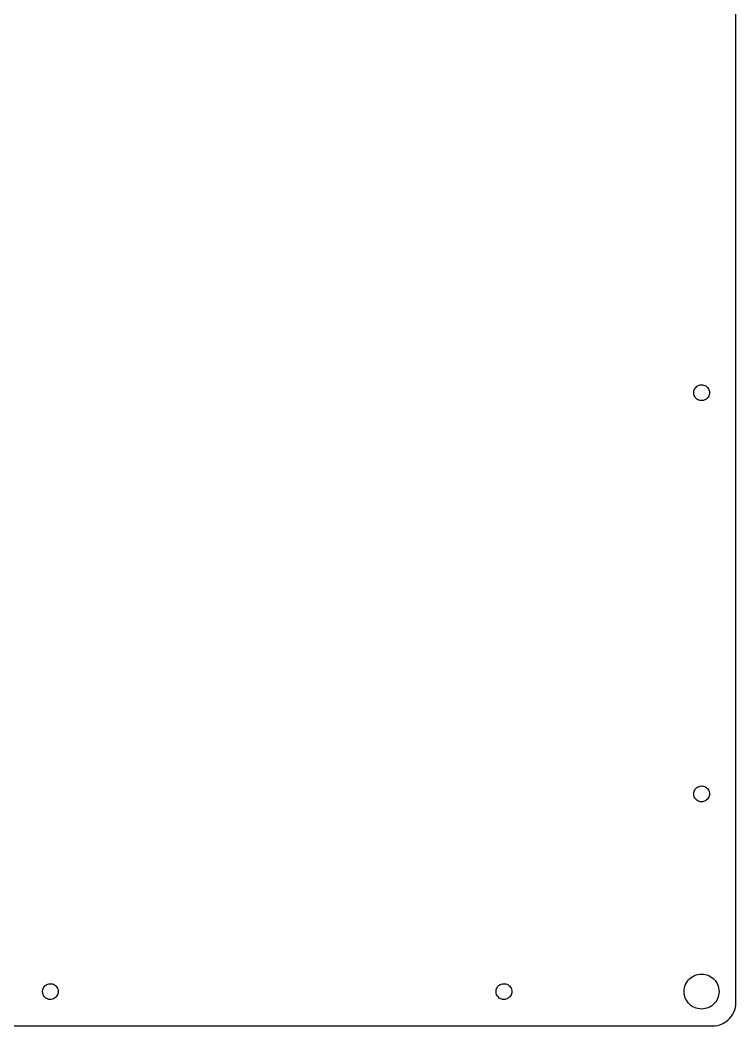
# Model space of a CAD drawing. Header units: metres. Extents: x -245 to 245, y -222 to 222.
# Drawn here: x 91 to 244.9, y -222.4 to -6.1 of the extents above; entities that cross this region are included whole.
import ezdxf

# ---------------------------------------------------------------- set-up
doc = ezdxf.new("R2010")
doc.units = ezdxf.units.M

msp = doc.modelspace()

# ---------------------------------------------------------------- linework, layer by layer
for p, q in [((244.875, -217.375), (244.875, 217.375)), ((235.805, -86.1259), (235.841, -85.8804)), ((235.805, -86.3741), (235.805, -86.1259)), ((235.841, -86.6196), (235.805, -86.3741)), ((235.841, -85.8804), (235.912, -85.6427)), ((235.912, -85.6427), (236.018, -85.418)), ((236.018, -85.418), (236.154, -85.211)), ((236.154, -85.211), (236.32, -85.0262)), ((236.32, -85.0262), (236.511, -84.8674)), ((236.511, -84.8674), (236.723, -84.7381)), ((236.723, -84.7381), (236.951, -84.6411)), ((236.951, -84.6411), (237.191, -84.5783)), ((237.191, -84.5783), (237.438, -84.5511)), ((237.438, -84.5511), (237.686, -84.5602)), ((237.686, -84.5602), (237.93, -84.6053)), ((237.93, -84.6053), (238.165, -84.6854)), ((238.165, -84.6854), (238.386, -84.7989)), ((238.386, -84.7989), (238.587, -84.9433)), ((238.587, -84.9433), (238.766, -85.1156)), ((238.766, -85.1156), (238.918, -85.312)), ((238.918, -85.312), (239.039, -85.5284)), ((239.039, -85.5284), (239.128, -85.7602)), ((239.128, -85.7602), (239.182, -86.0025)), ((239.182, -86.0025), (239.2, -86.25)), ((239.2, -86.25), (239.182, -86.4975)), ((235.912, -86.8573), (235.841, -86.6196)), ((236.018, -87.082), (235.912, -86.8573)), ((236.154, -87.289), (236.018, -87.082)), ((236.32, -87.4738), (236.154, -87.289)), ((236.511, -87.6326), (236.32, -87.4738)), ((236.723, -87.7619), (236.511, -87.6326)), ((236.951, -87.8589), (236.723, -87.7619)), ((237.191, -87.9217), (236.951, -87.8589)), ((237.438, -87.9489), (237.191, -87.9217)), ((237.686, -87.9398), (237.438, -87.9489)), ((237.93, -87.8947), (237.686, -87.9398)), ((238.165, -87.8146), (237.93, -87.8947)), ((238.386, -87.7011), (238.165, -87.8146)), ((238.587, -87.5567), (238.386, -87.7011)), ((238.766, -87.3844), (238.587, -87.5567)), ((238.918, -87.188), (238.766, -87.3844)), ((239.039, -86.9716), (238.918, -87.188)), ((239.128, -86.7398), (239.039, -86.9716)), ((239.182, -86.4975), (239.128, -86.7398)), ((237.191, -170.828), (237.438, -170.801)), ((237.438, -170.801), (237.686, -170.81)), ((237.686, -170.81), (237.93, -170.855)), ((235.805, -172.376), (235.841, -172.13)), ((235.805, -172.624), (235.805, -172.376)), ((235.841, -172.87), (235.805, -172.624)), ((235.841, -172.13), (235.912, -171.893)), ((235.912, -173.107), (235.841, -172.87)), ((235.912, -171.893), (236.018, -171.668)), ((236.018, -171.668), (236.154, -171.461)), ((236.154, -171.461), (236.32, -171.276)), ((236.32, -171.276), (236.511, -171.117)), ((236.511, -171.117), (236.723, -170.988)), ((236.723, -170.988), (236.951, -170.891)), ((236.951, -170.891), (237.191, -170.828)), ((237.93, -170.855), (238.165, -170.935)), ((238.165, -170.935), (238.386, -171.049)), ((238.386, -171.049), (238.587, -171.193)), ((238.587, -171.193), (238.766, -171.366)), ((238.766, -171.366), (238.918, -171.562)), ((238.918, -171.562), (239.039, -171.778)), ((239.039, -171.778), (239.128, -172.01)), ((239.128, -172.01), (239.182, -172.252)), ((239.182, -172.748), (239.128, -172.99)), ((239.182, -172.252), (239.2, -172.5)), ((239.2, -172.5), (239.182, -172.748)), ((236.018, -173.332), (235.912, -173.107)), ((236.154, -173.539), (236.018, -173.332)), ((236.32, -173.724), (236.154, -173.539)), ((236.511, -173.883), (236.32, -173.724)), ((236.723, -174.012), (236.511, -173.883)), ((236.951, -174.109), (236.723, -174.012)), ((237.191, -174.172), (236.951, -174.109)), ((237.438, -174.199), (237.191, -174.172)), ((237.686, -174.19), (237.438, -174.199)), ((237.93, -174.145), (237.686, -174.19)), ((238.165, -174.065), (237.93, -174.145)), ((238.386, -173.951), (238.165, -174.065)), ((238.587, -173.807), (238.386, -173.951)), ((238.766, -173.634), (238.587, -173.807)), ((238.918, -173.438), (238.766, -173.634)), ((239.039, -173.222), (238.918, -173.438)), ((239.128, -172.99), (239.039, -173.222)), ((235.296, -211.966), (235.625, -211.752)), ((235.625, -211.752), (235.975, -211.574)), ((235.975, -211.574), (236.341, -211.434)), ((236.341, -211.434), (236.72, -211.332)), ((236.72, -211.332), (237.108, -211.271)), ((237.108, -211.271), (237.5, -211.25)), ((237.5, -211.25), (237.892, -211.271)), ((237.892, -211.271), (238.28, -211.332)), ((238.28, -211.332), (238.659, -211.434)), ((238.659, -211.434), (239.025, -211.574)), ((239.025, -211.574), (239.375, -211.752)), ((239.375, -211.752), (239.704, -211.966)), ((96.0175, -214.168), (96.1544, -213.961)), ((96.1544, -213.961), (96.3201, -213.776)), ((96.3201, -213.776), (96.5108, -213.617)), ((96.5108, -213.617), (96.7227, -213.488)), ((96.7227, -213.488), (96.9511, -213.391)), ((96.9511, -213.391), (97.1912, -213.328)), ((97.1912, -213.328), (97.4379, -213.301)), ((97.4379, -213.301), (97.6859, -213.31)), ((97.6859, -213.31), (97.93, -213.355)), ((97.93, -213.355), (98.1649, -213.435)), ((98.1649, -213.435), (98.3856, -213.549)), ((98.3856, -213.549), (98.5874, -213.693)), ((98.5874, -213.693), (98.7661, -213.866)), ((98.7661, -213.866), (98.9178, -214.062)), ((98.9178, -214.062), (99.0393, -214.278)), ((193.518, -214.168), (193.654, -213.961)), ((193.654, -213.961), (193.82, -213.776)), ((193.82, -213.776), (194.011, -213.617)), ((194.011, -213.617), (194.223, -213.488)), ((194.223, -213.488), (194.451, -213.391)), ((194.451, -213.391), (194.691, -213.328)), ((194.691, -213.328), (194.938, -213.301)), ((194.938, -213.301), (195.186, -213.31)), ((195.186, -213.31), (195.43, -213.355)), ((195.43, -213.355), (195.665, -213.435)), ((195.665, -213.435), (195.886, -213.549)), ((195.886, -213.549), (196.087, -213.693)), ((196.087, -213.693), (196.266, -213.866)), ((196.266, -213.866), (196.418, -214.062)), ((196.418, -214.062), (196.539, -214.278)), ((233.832, -214.22), (233.934, -213.841)), ((233.934, -213.841), (234.074, -213.475)), ((234.074, -213.475), (234.252, -213.125)), ((234.252, -213.125), (234.466, -212.796)), ((234.466, -212.796), (234.713, -212.491)), ((234.713, -212.491), (234.991, -212.213)), ((234.991, -212.213), (235.296, -211.966)), ((239.704, -211.966), (240.009, -212.213)), ((240.009, -212.213), (240.287, -212.491)), ((240.287, -212.491), (240.534, -212.796)), ((240.534, -212.796), (240.748, -213.125)), ((240.748, -213.125), (240.926, -213.475)), ((240.926, -213.475), (241.066, -213.841)), ((241.066, -213.841), (241.168, -214.22)), ((95.8045, -214.876), (95.8407, -214.63)), ((95.8045, -215.124), (95.8045, -214.876)), ((95.8407, -215.37), (95.8045, -215.124)), ((95.8407, -214.63), (95.9122, -214.393)), ((95.9122, -215.607), (95.8407, -215.37)), ((95.9122, -214.393), (96.0175, -214.168)), ((96.0175, -215.832), (95.9122, -215.607)), ((96.1544, -216.039), (96.0175, -215.832)), ((96.3201, -216.224), (96.1544, -216.039)), ((96.5108, -216.383), (96.3201, -216.224)), ((98.7661, -216.134), (98.5874, -216.307)), ((98.9178, -215.938), (98.7661, -216.134)), ((99.0393, -215.722), (98.9178, -215.938)), ((99.0393, -214.278), (99.1279, -214.51)), ((99.1279, -215.49), (99.0393, -215.722)), ((99.1279, -214.51), (99.1819, -214.752)), ((99.1819, -215.248), (99.1279, -215.49)), ((99.1819, -214.752), (99.2, -215)), ((99.2, -215), (99.1819, -215.248)), ((193.305, -214.876), (193.341, -214.63)), ((193.305, -215.124), (193.305, -214.876)), ((193.341, -215.37), (193.305, -215.124)), ((193.341, -214.63), (193.412, -214.393)), ((193.412, -215.607), (193.341, -215.37)), ((193.412, -214.393), (193.518, -214.168)), ((193.518, -215.832), (193.412, -215.607)), ((193.654, -216.039), (193.518, -215.832)), ((193.82, -216.224), (193.654, -216.039)), ((194.011, -216.383), (193.82, -216.224)), ((196.266, -216.134), (196.087, -216.307)), ((196.418, -215.938), (196.266, -216.134)), ((196.539, -215.722), (196.418, -215.938)), ((196.539, -214.278), (196.628, -214.51)), ((196.628, -215.49), (196.539, -215.722)), ((196.628, -214.51), (196.682, -214.752)), ((196.682, -215.248), (196.628, -215.49)), ((196.682, -214.752), (196.7, -215)), ((196.7, -215), (196.682, -215.248)), ((233.75, -215), (233.771, -214.608)), ((233.771, -215.392), (233.75, -215)), ((233.771, -214.608), (233.832, -214.22)), ((233.832, -215.78), (233.771, -215.392)), ((233.934, -216.159), (233.832, -215.78)), ((234.074, -216.525), (233.934, -216.159)), ((241.066, -216.159), (240.926, -216.525)), ((241.168, -215.78), (241.066, -216.159)), ((241.168, -214.22), (241.229, -214.608)), ((241.229, -215.392), (241.168, -215.78)), ((241.229, -214.608), (241.25, -215)), ((241.25, -215), (241.229, -215.392)), ((96.7227, -216.512), (96.5108, -216.383)), ((96.9511, -216.609), (96.7227, -216.512)), ((97.1912, -216.672), (96.9511, -216.609)), ((97.4379, -216.699), (97.1912, -216.672)), ((97.6859, -216.69), (97.4379, -216.699)), ((97.93, -216.645), (97.6859, -216.69)), ((98.1649, -216.565), (97.93, -216.645)), ((98.3856, -216.451), (98.1649, -216.565)), ((98.5874, -216.307), (98.3856, -216.451)), ((194.223, -216.512), (194.011, -216.383)), ((194.451, -216.609), (194.223, -216.512)), ((194.691, -216.672), (194.451, -216.609)), ((194.938, -216.699), (194.691, -216.672)), ((195.186, -216.69), (194.938, -216.699)), ((195.43, -216.645), (195.186, -216.69)), ((195.665, -216.565), (195.43, -216.645)), ((195.886, -216.451), (195.665, -216.565)), ((196.087, -216.307), (195.886, -216.451)), ((234.252, -216.875), (234.074, -216.525)), ((234.466, -217.204), (234.252, -216.875)), ((234.713, -217.509), (234.466, -217.204)), ((234.991, -217.787), (234.713, -217.509)), ((235.296, -218.034), (234.991, -217.787)), ((235.625, -218.248), (235.296, -218.034)), ((235.975, -218.426), (235.625, -218.248)), ((239.375, -218.248), (239.025, -218.426)), ((239.704, -218.034), (239.375, -218.248)), ((240.009, -217.787), (239.704, -218.034)), ((240.287, -217.509), (240.009, -217.787)), ((240.534, -217.204), (240.287, -217.509)), ((240.748, -216.875), (240.534, -217.204)), ((240.926, -216.525), (240.748, -216.875)), ((244.766, -218.415), (244.848, -217.898)), ((244.848, -217.898), (244.875, -217.375)), ((236.341, -218.566), (235.975, -218.426)), ((236.72, -218.668), (236.341, -218.566)), ((237.108, -218.729), (236.72, -218.668)), ((237.5, -218.75), (237.108, -218.729)), ((237.892, -218.729), (237.5, -218.75)), ((238.28, -218.668), (237.892, -218.729)), ((238.659, -218.566), (238.28, -218.668)), ((239.025, -218.426), (238.659, -218.566)), ((243.591, -220.721), (243.92, -220.314)), ((243.92, -220.314), (244.205, -219.875)), ((244.205, -219.875), (244.443, -219.409)), ((244.443, -219.409), (244.63, -218.92)), ((244.63, -218.92), (244.766, -218.415)), ((-239.875, -222.375), (239.875, -222.375)), ((239.875, -222.375), (240.398, -222.348)), ((240.398, -222.348), (240.915, -222.266)), ((240.915, -222.266), (241.42, -222.13)), ((241.42, -222.13), (241.909, -221.943)), ((241.909, -221.943), (242.375, -221.705)), ((242.375, -221.705), (242.814, -221.42)), ((242.814, -221.42), (243.221, -221.091)), ((243.221, -221.091), (243.591, -220.721))]:
    msp.add_line(p, q)

doc.saveas('drawing.dxf')
